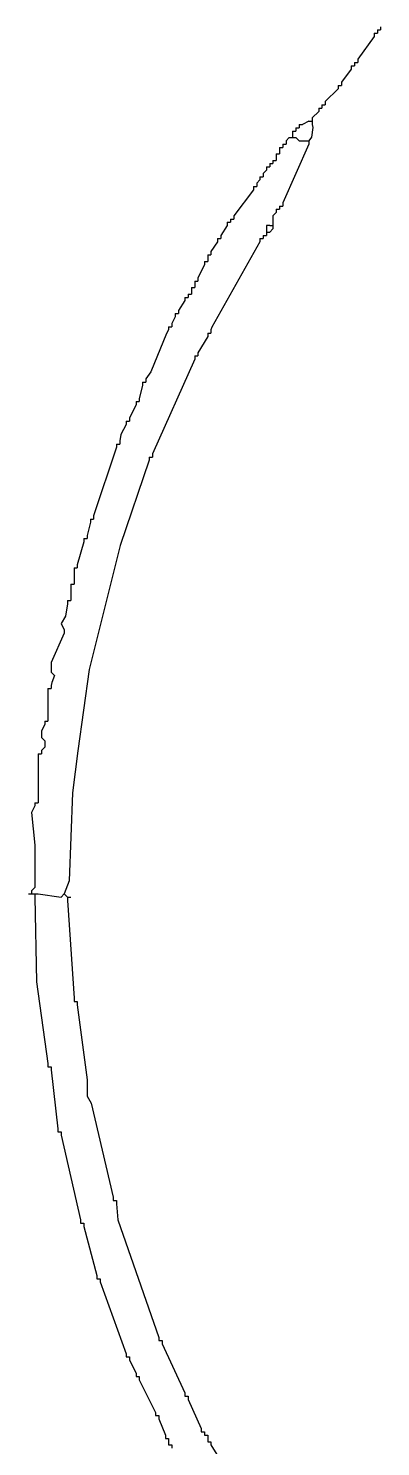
# Model space of a CAD drawing. Header units: millimetres. Extents: x -78 to 6757, y -2226 to 2184.
# Drawn here: x 41.32 to 48.29, y 1025.96 to 1054.06 of the extents above; entities that cross this region are included whole.
import ezdxf

# ---------------------------------------------------------------- set-up
doc = ezdxf.new("R2010")
doc.units = ezdxf.units.MM
doc.layers.add('LAYER_0', color=7, linetype='Continuous')
doc.styles.get("Standard").update_dxf_attribs({"font": 'TIMES.TTF'})
doc.linetypes.add('ZIPPED_TUBE', pattern='A,0.0001,-0.25,["~",Standard,S=1,R=0,X=-0.3,Y=-0.6],-0.25', length=0.5001)

# ---------------------------------------------------------------- blocks, each defined once
blk = doc.blocks.new('A$C31814A24')
at = {"color": 7, "linetype": 'Continuous'}
for points in [[(4.984, 30.137), (4.984, 30.091)], [(4.892, 29.999), (4.661, 29.676)], [(4.892, 30.045), (4.938, 30.045)], [(4.892, 30.045), (4.892, 29.999)], [(4.938, 30.091), (4.984, 30.091)], [(4.938, 30.091), (4.938, 30.045)], [(4.569, 29.537), (4.431, 29.352)], [(4.569, 29.583), (4.615, 29.583)], [(4.569, 29.583), (4.569, 29.537)], [(4.615, 29.629), (4.661, 29.629)], [(4.615, 29.629), (4.615, 29.583)], [(4.661, 29.676), (4.661, 29.629)], [(4.431, 29.352), (4.431, 29.306)], [(4.384, 29.26), (4.2, 29.076)], [(4.384, 29.306), (4.431, 29.306)], [(4.384, 29.306), (4.384, 29.26)], [(4.108, 28.937), (4.015, 28.845)], [(4.108, 28.983), (4.154, 28.983)], [(4.108, 28.983), (4.108, 28.937)], [(4.154, 29.029), (4.2, 29.029)], [(4.154, 29.029), (4.154, 28.983)], [(4.2, 29.076), (4.2, 29.029)], [(3.831, 28.753), (3.877, 28.753)], [(3.831, 28.753), (3.831, 28.706)], [(3.969, 28.799), (3.877, 28.753)], [(3.969, 28.799), (4.015, 28.799)], [(4.015, 28.753), (4.024, 28.711), (4.006, 28.573), (3.969, 28.522)], [(4.015, 28.845), (4.015, 28.799)], [(4.015, 28.799), (4.015, 28.753)], [(3.692, 28.568), (3.646, 28.522)], [(3.646, 28.522), (3.646, 28.476)], [(3.692, 28.568), (3.738, 28.568)], [(3.738, 28.66), (3.784, 28.66)], [(3.738, 28.66), (3.738, 28.614)], [(3.738, 28.614), (3.738, 28.568)], [(3.738, 28.568), (3.784, 28.568)], [(3.784, 28.706), (3.831, 28.706)], [(3.784, 28.706), (3.784, 28.66)], [(3.784, 28.568), (3.831, 28.522), (3.923, 28.522)], [(3.923, 28.522), (3.969, 28.522)], [(3.969, 28.522), (3.969, 28.476)], [(3.508, 28.337), (3.554, 28.337)], [(3.508, 28.337), (3.508, 28.291)], [(3.554, 28.429), (3.6, 28.429)], [(3.554, 28.429), (3.554, 28.383)], [(3.554, 28.383), (3.554, 28.337)], [(3.969, 28.476), (3.6, 27.645)], [(3.6, 28.476), (3.646, 28.476)], [(3.6, 28.476), (3.6, 28.429)], [(3.369, 28.153), (3.415, 28.153)], [(3.369, 28.153), (3.369, 28.106)], [(3.415, 28.199), (3.461, 28.199)], [(3.415, 28.199), (3.415, 28.153)], [(3.461, 28.245), (3.508, 28.245)], [(3.461, 28.245), (3.461, 28.199)], [(3.508, 28.291), (3.508, 28.245)], [(3.277, 27.968), (3.231, 27.922)], [(3.231, 27.922), (3.231, 27.876)], [(3.277, 28.014), (3.323, 28.014)], [(3.277, 28.014), (3.277, 27.968)], [(3.369, 28.106), (3.323, 28.06)], [(3.323, 28.06), (3.323, 28.014)], [(3.184, 27.829), (2.908, 27.46)], [(3.184, 27.876), (3.231, 27.876)], [(3.184, 27.876), (3.184, 27.829)], [(3.508, 27.506), (3.461, 27.46), (3.461, 27.368)], [(3.508, 27.553), (3.554, 27.553)], [(3.508, 27.553), (3.508, 27.506)], [(3.554, 27.599), (3.6, 27.599)], [(3.554, 27.599), (3.554, 27.553)], [(3.6, 27.645), (3.6, 27.599)], [(2.815, 27.322), (2.723, 27.183)], [(2.815, 27.368), (2.861, 27.368)], [(2.815, 27.368), (2.815, 27.322)], [(2.861, 27.414), (2.908, 27.414)], [(2.861, 27.414), (2.861, 27.368)], [(2.908, 27.46), (2.908, 27.414)], [(3.415, 27.322), (3.369, 27.322), (3.369, 27.276)], [(3.415, 27.322), (3.461, 27.322)], [(3.461, 27.368), (3.461, 27.322)], [(3.461, 27.322), (3.461, 27.276)], [(2.677, 27.137), (2.723, 27.137)], [(2.677, 27.137), (2.677, 27.091)], [(2.723, 27.183), (2.723, 27.137)], [(3.277, 27.137), (3.323, 27.137)], [(3.277, 27.137), (3.277, 27.091)], [(3.323, 27.183), (3.369, 27.183)], [(3.323, 27.183), (3.323, 27.137)], [(3.369, 27.276), (3.369, 27.23)], [(3.369, 27.23), (3.415, 27.23)], [(3.369, 27.23), (3.369, 27.183)], [(3.461, 27.276), (3.415, 27.23)], [(2.538, 26.906), (2.584, 26.906)], [(2.538, 26.906), (2.538, 26.86)], [(3.277, 27.091), (2.594, 25.886), (2.584, 25.845)], [(2.677, 27.091), (2.584, 26.953)], [(2.584, 26.953), (2.584, 26.906)], [(2.492, 26.768), (2.4, 26.583)], [(2.492, 26.814), (2.538, 26.814)], [(2.492, 26.814), (2.492, 26.768)], [(2.538, 26.86), (2.538, 26.814)], [(2.354, 26.537), (2.4, 26.537)], [(2.354, 26.537), (2.354, 26.491)], [(2.4, 26.583), (2.4, 26.537)], [(2.215, 26.306), (2.261, 26.306)], [(2.215, 26.306), (2.215, 26.26)], [(2.261, 26.353), (2.308, 26.353)], [(2.261, 26.353), (2.261, 26.306)], [(2.308, 26.445), (2.354, 26.445)], [(2.308, 26.445), (2.308, 26.399)], [(2.308, 26.399), (2.308, 26.353)], [(2.354, 26.491), (2.354, 26.445)], [(2.215, 26.26), (2.123, 26.122)], [(2.123, 26.122), (2.123, 26.076)], [(2.077, 26.03), (2.031, 25.937)], [(2.031, 25.937), (2.031, 25.891)], [(2.077, 26.076), (2.123, 26.076)], [(2.077, 26.076), (2.077, 26.03)], [(1.985, 25.845), (1.955, 25.795), (1.735, 25.254), (1.661, 25.153)], [(1.985, 25.891), (2.031, 25.891)], [(1.985, 25.891), (1.985, 25.845)], [(2.538, 25.753), (2.4, 25.522)], [(2.538, 25.799), (2.584, 25.799)], [(2.538, 25.799), (2.538, 25.753)], [(2.584, 25.845), (2.584, 25.799)], [(2.4, 25.522), (2.4, 25.476)], [(2.354, 25.43), (1.754, 24.091)], [(2.354, 25.476), (2.4, 25.476)], [(2.354, 25.476), (2.354, 25.43)], [(1.615, 25.107), (1.661, 25.107)], [(1.615, 25.107), (1.615, 25.06)], [(1.661, 25.153), (1.661, 25.107)], [(1.615, 25.06), (1.569, 24.876)], [(1.523, 24.783), (1.431, 24.599)], [(1.523, 24.83), (1.569, 24.83)], [(1.523, 24.83), (1.523, 24.783)], [(1.569, 24.876), (1.569, 24.83)], [(1.385, 24.507), (1.306, 24.363), (1.292, 24.276)], [(1.385, 24.553), (1.431, 24.553)], [(1.385, 24.553), (1.385, 24.507)], [(1.431, 24.599), (1.431, 24.553)], [(1.246, 24.183), (0.923, 23.214)], [(1.246, 24.23), (1.292, 24.23)], [(1.246, 24.23), (1.246, 24.183)], [(1.292, 24.276), (1.292, 24.23)], [(1.708, 23.999), (1.301, 22.794), (0.861, 21.036), (0.702, 19.887), (0.622, 19.291), (0.578, 18.046), (0.508, 17.861)], [(1.708, 24.045), (1.754, 24.045)], [(1.708, 24.045), (1.708, 23.999)], [(1.754, 24.091), (1.754, 24.045)], [(0.877, 23.122), (0.831, 22.937)], [(0.877, 23.168), (0.923, 23.168)], [(0.877, 23.168), (0.877, 23.122)], [(0.923, 23.214), (0.923, 23.168)], [(0.785, 22.891), (0.831, 22.891)], [(0.785, 22.891), (0.785, 22.845)], [(0.831, 22.937), (0.831, 22.891)], [(0.785, 22.845), (0.692, 22.522)], [(0.692, 22.522), (0.692, 22.476)], [(0.646, 22.476), (0.692, 22.476)], [(0.646, 22.476), (0.646, 22.43)], [(0.646, 22.43), (0.646, 22.291)], [(0.646, 22.291), (0.646, 22.245)], [(0.6, 22.245), (0.646, 22.245)], [(0.6, 22.245), (0.6, 22.199)], [(0.6, 22.199), (0.6, 22.061)], [(0.554, 21.968), (0.526, 21.793), (0.462, 21.691), (0.508, 21.599), (0.508, 21.553), (0.323, 21.137), (0.323, 20.999), (0.369, 20.953), (0.332, 20.856), (0.323, 20.814)], [(0.554, 22.014), (0.6, 22.014)], [(0.554, 22.014), (0.554, 21.968)], [(0.6, 22.061), (0.6, 22.014)], [(0.277, 20.768), (0.323, 20.768)], [(0.277, 20.768), (0.277, 20.722)], [(0.277, 20.722), (0.277, 20.353)], [(0.323, 20.814), (0.323, 20.768)], [(0.231, 20.307), (0.277, 20.307)], [(0.231, 20.307), (0.231, 20.261)], [(0.277, 20.353), (0.277, 20.307)], [(0.231, 20.261), (0.185, 20.168), (0.185, 20.076), (0.231, 20.03), (0.231, 19.938), (0.185, 19.891)], [(0.185, 19.891), (0.185, 19.845)], [(0.138, 19.845), (0.185, 19.845)], [(0.138, 19.845), (0.138, 19.799)], [(0.138, 19.799), (0.138, 19.199)], [(0.092, 19.107), (0.046, 19.015), (0.092, 18.553), (0.092, 17.953), (0.046, 17.907)], [(0.092, 19.153), (0.138, 19.153)], [(0.092, 19.153), (0.092, 19.107)], [(0.138, 19.199), (0.138, 19.153)], [(0.046, 17.907), (0.046, 17.861)], [(0, 17.861), (0.046, 17.861)], [(0.046, 17.861), (0.092, 17.861)], [(0.092, 17.861), (0.138, 17.861)], [(0.092, 17.861), (0.092, 17.815)], [(0.092, 17.815), (0.114, 16.615), (0.277, 15.461)], [(0.138, 17.861), (0.462, 17.815), (0.508, 17.861)], [(0.508, 17.861), (0.554, 17.815)], [(0.554, 17.815), (0.6, 17.815)], [(0.554, 17.815), (0.554, 17.768)], [(0.554, 17.768), (0.646, 16.384)], [(0.646, 16.384), (0.646, 16.338)], [(0.646, 16.338), (0.692, 16.338)], [(0.692, 16.338), (0.692, 16.292)], [(0.692, 16.292), (0.831, 15.23), (0.831, 14.999), (0.889, 14.899), (1.2, 13.569)], [(0.277, 15.461), (0.277, 15.415)], [(0.277, 15.415), (0.323, 15.415)], [(0.323, 15.415), (0.323, 15.369)], [(0.323, 15.369), (0.415, 14.538)], [(0.415, 14.538), (0.415, 14.492)], [(0.415, 14.492), (0.462, 14.492)], [(0.462, 14.492), (0.462, 14.445)], [(0.462, 14.445), (0.738, 13.246)], [(1.2, 13.569), (1.2, 13.522)], [(1.2, 13.522), (1.246, 13.522)], [(1.246, 13.522), (1.246, 13.476)], [(1.246, 13.476), (1.265, 13.249), (1.846, 11.584)], [(0.738, 13.246), (0.738, 13.199)], [(0.738, 13.199), (0.785, 13.199)], [(0.785, 13.199), (0.785, 13.153)], [(0.785, 13.153), (0.969, 12.461)], [(0.969, 12.461), (0.969, 12.415)], [(0.969, 12.415), (1.015, 12.415)], [(1.015, 12.415), (1.015, 12.369)], [(1.015, 12.369), (1.385, 11.353)], [(1.846, 11.584), (1.846, 11.538)], [(1.846, 11.538), (1.892, 11.538)], [(1.892, 11.538), (1.892, 11.492)], [(1.892, 11.492), (2.215, 10.799)], [(1.385, 11.353), (1.385, 11.307)], [(1.385, 11.307), (1.431, 11.307)], [(1.431, 11.307), (1.431, 11.261)], [(1.431, 11.261), (1.523, 11.076)], [(1.523, 11.076), (1.523, 11.03)], [(1.523, 11.03), (1.569, 11.03)], [(1.569, 11.03), (1.569, 10.984)], [(1.569, 10.984), (1.8, 10.523)], [(2.215, 10.799), (2.215, 10.753)], [(2.215, 10.753), (2.261, 10.753)], [(2.261, 10.753), (2.261, 10.707)], [(2.261, 10.707), (2.446, 10.292)], [(1.8, 10.523), (1.8, 10.476)], [(1.8, 10.476), (1.846, 10.476)], [(1.846, 10.476), (1.846, 10.43)], [(1.846, 10.43), (1.938, 10.2)], [(2.446, 10.292), (2.446, 10.246)], [(2.446, 10.246), (2.492, 10.246)], [(2.492, 10.246), (2.492, 10.2)], [(1.938, 10.2), (1.938, 10.153)], [(1.938, 10.153), (1.985, 10.153)], [(1.985, 10.153), (1.985, 10.107)], [(1.985, 10.107), (1.985, 10.061)], [(1.985, 10.061), (2.031, 10.061)], [(2.031, 10.061), (2.031, 10.015)], [(2.492, 10.2), (2.538, 10.2)], [(2.538, 10.2), (2.538, 10.153)], [(2.538, 10.153), (2.538, 10.107)], [(2.538, 10.107), (2.584, 10.107)], [(2.584, 10.107), (2.584, 10.061)], [(2.584, 10.061), (2.815, 9.692)]]:
    blk.add_lwpolyline(points, dxfattribs=at)
blk = doc.blocks.new('418000670')
at = {"layer": 'LAYER_0', "color": 7, "linetype": 'Continuous', "xscale": 1.400000000000006, "yscale": 1.399999999999999, "zscale": 1.4}
blk.add_blockref('A$C31814A24', (121.627, 24.318), dxfattribs=at)

msp = doc.modelspace()

# ---------------------------------------------------------------- block references
at = {"linetype": 'ZIPPED_TUBE'}
msp.add_blockref('418000670', (-80.311, 987.586), dxfattribs=at)

doc.saveas('drawing.dxf')
